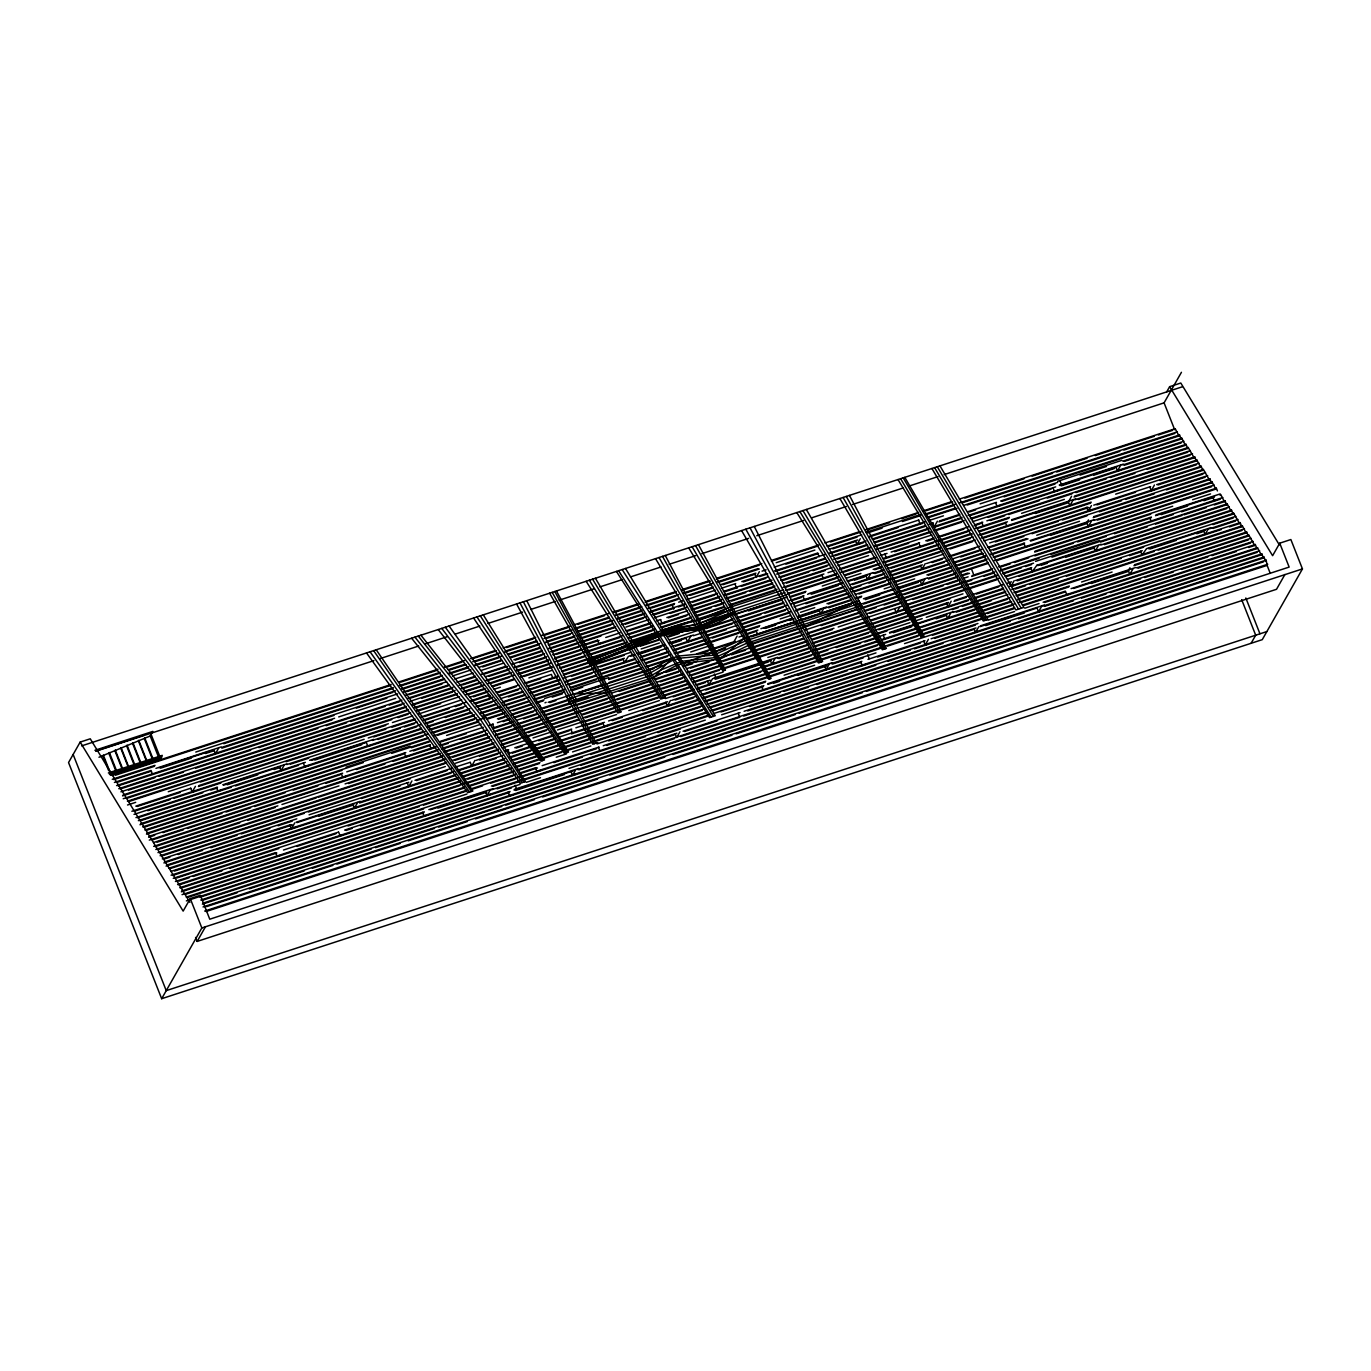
<?xml version="1.0" encoding="UTF-8"?>
<svg xmlns="http://www.w3.org/2000/svg" width="1371" height="1371" viewBox="0 0 1371 1371"><rect width="100%" height="100%" fill="white"/><g stroke="black" fill="none" stroke-linecap="round" stroke-linejoin="round"><path stroke-width="1.5" d="M151.084 734.376L160.75 758.883L161.418 756.861L109.509 773.792M682.518 630.968L683.615 629.443M189.901 902.375L90.263 738.798L80.169 742.088L68.55 762.55L161.658 998.705L1262.263 639.657L1302.45 568.914L1290.865 539.54L1279.726 543.19L1272.614 555.701L1169.634 386.673L1180.791 383.023L1279.297 544.801M98.969 757.255L150.21 735.987L152.815 731.411L94.925 750.297M160.373 758.694L162.258 755.37L108.36 772.953M190.723 788.239L192.197 792.01L195.419 786.354M218.674 748.069L215.453 753.724L213.962 749.954M1279.726 543.19L1289.151 567.08L209.763 919.204L200.355 895.297L190.261 898.588L183.148 911.115L80.169 742.088M284.208 765.052L281.004 770.708L279.513 766.937M161.658 998.705L201.845 927.961L1302.45 568.914M195.59 937.421L197.15 941.414L205.564 926.607M289.881 824.931L291.372 828.701L294.765 822.874M352.878 804.383L354.369 808.153L357.591 802.498M411.934 780.956L408.747 786.577L407.256 782.807M474.949 760.374L471.744 766.029L470.253 762.259M485.557 791.787L487.048 795.574L490.27 789.902M588.313 661.525L657.155 635.373L664.746 632.905L696.588 627.078L735.13 612.237M567.423 699.364L650.848 672.595L672.938 660.137L680.136 658.131L713.451 655.184L745.396 640.96L860.32 603.137L859.583 604.422M589.29 663.53L635.116 645.827L657.395 635.75L664.969 633.265L696.948 627.678L735.559 613.026M568.725 701.901L652.288 675.063L660.805 670.008L682.021 661.233L714.925 657.634L746.784 643.239L861.691 605.502L860.919 606.839M560.91 668.26L587.388 659.622L589.873 664.746L631.431 648.483L659.331 639.194M570.559 703.477L570.028 704.42L566.583 696.142L602.177 685.62M571.056 771.565L572.547 775.352L575.751 769.697M686.031 638.149L687.522 641.936L690.744 636.264M665.809 702.295L667.3 706.082L670.505 700.41M759.363 571.707L756.158 577.345L754.684 573.558M707.35 680.907L708.841 684.677L712.612 678.628M733.931 641.714L737.135 636.058M770.348 660.359L771.839 664.13L775.061 658.474M855.555 540.654L857.029 544.424L860.285 538.734M823.851 608.193L820.646 613.848L819.155 610.078M865.924 575.631L867.415 579.402L870.636 573.746M824.605 665.843L826.096 669.614L829.301 663.958M932.588 523.191L934.079 526.978L937.387 521.22M897.2 611.535L899.599 607.284M925.219 563.635L922.015 569.273L920.541 565.486M920.232 580.944L921.723 584.714L924.928 579.059M923.728 641.182L925.219 644.953L928.424 639.297M946.504 603.051L947.995 606.822L951.2 601.201M950.926 612.768L947.704 618.441L946.213 614.654M978.757 626.736L975.552 632.374L974.061 628.586M1009.502 582.504L1010.993 586.274L1014.214 580.619M1071.608 496.251L1068.403 501.906L1069.894 505.676L1073.099 500.021M1086.757 507.424L1088.231 511.212L1091.436 505.573M1088.471 519.9L1086.86 522.745L1088.351 526.515L1091.693 525.419M1115.977 467.203L1117.451 470.99L1120.673 465.317M1037.059 608.039L1038.55 611.809L1041.754 606.153M1088.351 526.515L1091.573 520.86M1166.618 391.986L1169.634 386.691M944.139 474.606L1164.082 402.851L1181.442 372.295M1093.784 547.337L1095.275 551.108L1098.479 545.452M967.189 505.025L1178.991 435.927L1175.204 428.695L1174.656 429.671L1164.082 402.851M1178.991 435.927L1179.54 434.95L1181.151 439.063L1003.983 496.85M1149.755 486.876L1151.229 490.647L1154.451 484.991M1181.151 439.063L1181.699 438.086L1185.487 445.318L1124.391 465.249M1185.487 445.318L1186.035 444.341L1187.646 448.454L971.782 518.872M1187.646 448.454L1188.194 447.477L1194.141 457.828L1073.99 497.039M1129.961 567.748L1128.367 570.576L1129.858 574.363L1133.063 568.691M1194.141 457.828L1194.689 456.869L1196.317 460.964L1078.189 499.507M1196.317 460.964L1196.866 460.005L1200.636 467.22L1159.917 480.518M1200.636 467.22L1201.185 466.26L1202.813 470.356L1157.998 484.974M1202.813 470.356L1203.361 469.396L1209.291 479.747L1093.218 517.621M1209.291 479.747L1209.856 478.787L1211.467 482.883L1097.417 520.089M1211.467 482.883L1212.015 481.906L1215.786 489.139L997.882 560.225M1215.786 489.139L1216.351 488.179L1217.414 490.904M1220.121 495.394L1220.67 494.434L1224.457 501.666L1214.329 504.956M1208.297 528.812L1205.092 534.467L1203.601 530.697M1224.457 501.666L1225.006 500.689L1226.617 504.785L1104.426 544.647M1226.617 504.785L1227.165 503.825L1230.952 511.04L1017.111 580.807M1230.952 511.04L1231.501 510.081L1233.112 514.176L1013.169 585.931M1233.112 514.176L1233.66 513.217L1239.607 523.568L1229.427 526.892M1239.607 523.568L1240.155 522.608L1241.766 526.704L1017.745 599.778M1241.766 526.704L1242.315 525.727L1246.102 532.959L1138.17 568.177M1246.102 532.959L1246.65 531.999L1248.261 536.095L1044.616 602.52M1248.261 536.095L1248.81 535.118L1254.756 545.487L1248.655 547.475M1254.756 545.487L1255.305 544.51L1256.916 548.606L743.716 716.039M1256.916 548.606L1257.481 547.646L1261.251 554.878L202.24 900.353M1261.251 554.878L1261.8 553.901L1263.411 557.997L505.813 805.154M1263.411 557.997L1263.959 557.037L1265.587 561.133L1266.136 560.156L1267.112 565.383L206.061 911.526M1284.935 574.483L1276.521 589.29L197.15 941.414M1251.106 643.29L1255.699 635.219L1241.68 599.641M679.947 731.788L676.64 737.547L675.166 733.776M807.622 594.329L808.839 593.592M672.338 632.631L673.23 630.763L671.482 631.808M543.859 712.183L653.727 677.514L671.773 658.337L678.851 656.024L711.977 652.733L725.533 648.294M760.888 628.706L792.455 618.115M653.727 677.514L676.349 665.501L683.255 663.256L719.741 659.143L743.973 638.612L858.966 600.772M155.951 768.377L221.331 746.887M544.955 702.826L546.104 702.312M649.443 670.196L671.773 658.337M628.432 656.349L624.525 662.484L623.034 658.697M719.741 659.143L748.172 645.501L805.103 626.941L853.019 602.709L800.167 620.103M587.422 659.657C625.742 648.672 659.485 626.53 699.193 620.035L784.88 592.512M634.259 644.37L663.872 631.448L695.183 624.73L786.2 594.963M635.116 645.827L657.155 635.373M589.599 663.495L635.356 646.221L657.395 635.75M589.838 663.924L635.647 646.718L657.72 636.247L665.295 633.779L697.445 628.518L730.04 615.75L787.331 597.053M635.836 647.043C664.472 627.524 701.506 635.801 730.04 615.75M715.713 651.499L743.973 638.612M635.356 646.221L657.72 636.247M635.647 646.718L658.046 636.761M702.757 626.821L729.612 615.031M593.335 659.759L626.581 645.227M700.701 622.931L727.333 611.277M702.295 625.947L728.806 614.294M701.969 625.33L728.789 613.694M699.193 620.035L725.739 608.69L783.441 589.856M1146.499 548.657L1142.094 555.015L1140.603 551.245M1071.094 588.622L1135.719 567.508M633.453 642.982L656.246 633.95M1036.87 565.229L1032.277 571.656L1030.786 567.885M683.255 663.256L711.977 652.733M392.414 722.551L412.62 715.953M805.103 626.941L862.959 607.713M81.66 745.875L1182.282 386.811M95.713 750.948L144.075 735.164M96.073 751.137L373.906 660.633M380.024 658.628L418.703 646.015M424.821 644.01L447.22 636.71M455.378 634.053L479.816 626.084M487.956 623.428L522.574 612.134M530.714 609.461L555.169 601.492M559.231 600.172L593.849 588.879M599.967 586.874L622.365 579.573M630.506 576.917L661.062 566.943M669.202 564.286L695.68 555.649M701.798 553.661L748.635 538.375M756.775 535.718L803.612 520.449M811.769 517.792L846.387 506.482M852.505 504.494L903.403 487.887M909.521 485.9L938.038 476.594M109.406 774.135L161.795 757.049M110.383 775.318L160.75 758.883M112.131 775.506L391.146 684.489M399.287 681.833L437.983 669.202M444.084 667.214L464.461 660.565M470.561 658.577L495 650.608M503.157 647.952L535.735 637.309M541.836 635.321L570.353 626.016M574.432 624.696L609.05 613.403M613.128 612.066L637.566 604.097M645.707 601.441L676.263 591.467M682.364 589.479L708.841 580.841M716.982 578.185L761.796 563.567M771.976 560.242L818.813 544.973M824.931 542.967L859.548 531.674M865.649 529.686L918.604 512.411M922.683 511.075L951.2 501.786M959.34 499.13L1175.204 428.695M115.661 775.146L390.598 685.449M400.778 682.124L437.435 670.179M447.614 666.854L461.873 662.193M472.052 658.868L496.491 650.899M506.67 647.575L533.148 638.937M543.327 635.63L567.765 627.644M577.945 624.336L604.422 615.699M614.619 612.374L639.057 604.405M645.158 602.4L675.714 592.443M681.815 590.438L710.332 581.15M716.433 579.145L759.208 565.195M771.427 561.219L818.264 545.932M830.483 541.939L861.039 531.982M867.14 529.994L889.539 522.677M901.758 518.684L916.017 514.039M926.196 510.715L952.674 502.077M964.893 498.101L1023.966 478.822M1032.106 476.165L1087.083 458.24M1095.24 455.583L1154.296 436.304M1158.375 434.984L1172.633 430.323M866.335 532.205L920.421 514.553M112.268 779.294L155.026 765.344M195.762 752.062L393.306 687.608M399.407 685.62L440.142 672.338M448.3 669.682L464.58 664.369M472.738 661.696L499.198 653.059M505.316 651.071L535.855 641.114M544.013 638.458L570.49 629.82M574.552 628.484L609.187 617.19M615.288 615.202L641.765 606.565M645.844 605.228L678.422 594.603M682.501 593.266L713.04 583.309M717.119 581.972L757.855 568.691M776.175 562.71L814.871 550.079M827.09 546.104L861.708 534.81M867.826 532.822L882.084 528.161M902.444 521.511L920.764 515.547M924.842 514.211L955.398 504.254M959.46 502.917L1177.381 431.831M113.742 779.602L154.477 766.32M223.713 743.733L392.757 688.585M400.898 685.928L439.594 673.298M449.774 669.973L466.071 664.661M476.251 661.336L498.65 654.036M504.768 652.048L537.346 641.405M547.526 638.081L571.964 630.112M576.043 628.792L608.621 618.15M618.818 614.842L639.177 608.193M647.318 605.536L675.834 596.231M686.014 592.906L710.452 584.937M718.61 582.281L759.328 568.999M828.581 546.412L857.081 537.106M926.333 514.519L952.811 505.882M962.99 502.557L1052.602 473.321M1056.664 472.001L1119.799 451.402M1123.877 450.065L1174.793 433.459M114.427 782.43L151.084 770.468L152.455 774.289M159.225 767.811L214.219 749.868M222.359 747.212L395.465 690.744M401.583 688.756L442.302 675.457M448.42 673.469L468.779 666.82M474.897 664.832L501.375 656.195M507.476 654.207L540.071 643.582M546.172 641.577L572.65 632.939M576.728 631.62L611.346 620.326M617.447 618.321L641.885 610.352M648.003 608.364L678.542 598.39M686.7 595.734L713.177 587.096M721.317 584.44L755.935 573.147M762.053 571.159L766.115 569.822M774.272 567.166L817.03 553.216M829.249 549.24L857.766 539.934M869.985 535.941L918.861 520.003M927.002 517.347L955.518 508.041M963.659 505.385L1179.54 434.95M117.94 782.07L150.536 771.445M160.715 768.12L191.272 758.146M205.513 753.502L213.67 750.845M221.811 748.189L392.877 692.372M403.074 689.047L439.731 677.103M449.911 673.778L468.231 667.797M474.349 665.809L498.787 657.823M508.967 654.498L537.483 645.21M545.624 642.553L570.062 634.567M580.241 631.26L612.837 620.617M616.899 619.298L641.337 611.329M651.533 608.004L677.994 599.367M690.213 595.374L712.629 588.073M722.808 584.749L755.387 574.123M785.943 564.149L818.521 553.524M832.78 548.863L855.178 541.562M869.437 536.918L897.954 527.612M928.493 517.638L957.009 508.35M116.586 785.566L397.641 693.88M403.742 691.875L444.478 678.594M452.619 675.937L470.956 669.956M479.096 667.3L501.495 659.999M509.652 657.326L540.191 647.369M548.331 644.713L574.809 636.075M578.888 634.739L613.505 623.445M619.623 621.457L644.062 613.488M650.162 611.483L674.601 603.514M678.679 602.195L682.758 600.858M686.82 599.538L715.336 590.233M721.437 588.245L735.696 583.583M741.814 581.595L766.252 573.626M774.392 570.97L825.308 554.347M829.386 553.027L866.044 541.065M872.145 539.077L925.099 521.803M929.178 520.466L943.437 515.822M980.094 503.86L1181.699 438.086M857.029 544.424L860.851 543.19M118.077 785.857L333.958 715.439M356.357 708.121L386.896 698.165M407.273 691.515L443.93 679.553M482.626 666.94L500.946 660.959M511.126 657.634L539.643 648.329M549.822 645.021L574.26 637.035M578.339 635.716L610.918 625.09M621.097 621.766L643.513 614.448M649.614 612.46L674.052 604.491M743.305 581.904L753.484 578.579M759.585 576.574L767.743 573.918M775.883 571.261L816.619 557.98M830.877 553.336L863.456 542.693M873.635 539.369L922.512 523.431M1057.744 481.272L1121.838 460.348M118.763 788.685L334.627 718.267M338.706 716.93L395.722 698.336M405.902 695.011L446.638 681.73M454.778 679.073L473.115 673.092M481.255 670.436L503.671 663.118M513.851 659.794L542.35 650.505M548.469 648.5L576.985 639.212M581.047 637.875L615.682 626.581M621.783 624.593L646.221 616.607M652.339 614.619L684.917 603.994M688.996 602.657L717.496 593.369M723.614 591.364L768.411 576.745M776.569 574.089L825.445 558.151M831.546 556.163L866.164 544.87M874.321 542.196L925.236 525.59M929.298 524.27L933.377 522.934M939.478 520.946L959.854 514.296M967.995 511.64L996.511 502.334M1000.59 501.015L1057.607 482.403M1080.005 475.103L1106.483 466.466M1122.78 461.153L1183.876 441.222M120.237 788.993L154.854 777.7M158.933 776.363L332.039 719.895M409.432 694.651L442.01 684.026M515.325 660.102L541.802 651.465M549.96 648.809L576.437 640.171M582.538 638.183L615.116 627.541M625.313 624.233L643.633 618.252M653.813 614.928L674.189 608.278M678.251 606.959L684.369 604.954M692.509 602.297L714.908 594.997M725.105 591.672L737.324 587.679M741.385 586.36L765.823 578.391M780.082 573.729L824.896 559.111M835.076 555.786L867.654 545.161M875.795 542.505L924.688 526.567M938.929 521.905L959.306 515.273M969.486 511.949L975.586 509.961M1002.064 501.323L1055.019 484.049M1124.254 461.444L1181.288 442.85M1059.235 485.043L1123.329 464.135M120.922 791.821L401.96 700.135M408.078 698.147L448.797 684.849M456.954 682.192L475.274 676.211M481.392 674.224L505.83 666.255M511.931 664.267L544.527 653.624M550.628 651.636L615.802 630.369M625.981 627.061L648.38 619.743M654.498 617.755L687.077 607.13M691.155 605.793L719.672 596.488M723.734 595.168L770.588 579.882M778.728 577.225L827.604 561.287M833.705 559.282L870.362 547.32M874.441 546.001L929.435 528.058M933.497 526.738L962.014 517.433M968.132 515.445L1055.704 486.876M1059.766 485.54L1116.799 466.945M1122.9 464.94L1186.035 444.341M934.079 526.978L937.884 525.727M1000.419 505.333L997.077 506.413L995.586 502.643M128.514 790.124L183.508 772.199M195.727 768.206L250.704 750.263M258.862 747.606L317.918 728.344M326.058 725.687L385.114 706.425M389.193 705.088L399.372 701.763M409.552 698.439L448.248 685.826M460.467 681.833L474.726 677.188M484.906 673.864L507.321 666.546M519.54 662.57L541.939 655.252M552.119 651.945L578.596 643.307M582.675 641.971L600.995 635.99M670.23 613.403L684.489 608.758M690.607 606.753L719.124 597.465M725.225 595.46L772.062 580.19M780.219 577.534L827.056 562.247M837.235 558.922L869.814 548.297M875.932 546.309L928.887 529.035M934.988 527.03L961.465 518.392M969.605 515.736L1051.077 489.173M1061.257 485.848L1079.594 479.867M1093.835 475.206L1114.212 468.574M123.082 794.957L404.137 703.272M410.237 701.267L453.013 687.317M459.114 685.329L477.451 679.348M485.591 676.691L510.029 668.722M514.108 667.386L546.686 656.76M552.804 654.772L597.602 640.154M605.742 637.498L620 632.836M626.119 630.849L650.557 622.88M656.658 620.874L660.736 619.555M666.837 617.567L687.214 610.918M691.275 609.581L721.832 599.624M725.91 598.287L772.747 583.018M780.887 580.361L829.763 564.406M835.882 562.418L870.499 551.125M876.6 549.137L929.555 531.862M933.634 530.526L964.173 520.569M970.291 518.564L1188.194 447.477M1058.275 490.287L1054.47 491.538L1052.979 487.75M1117.451 470.99L1120.793 469.893M122.533 795.917L346.555 722.843M350.633 721.506L401.549 704.9M421.908 698.25L452.464 688.293M462.644 684.969L476.902 680.307M489.121 676.331L507.441 670.35M517.621 667.026L544.098 658.388M556.318 654.395L578.716 647.095M584.834 645.107L599.093 640.446M627.592 631.157L650.008 623.839M668.328 617.858L678.508 614.534M694.806 609.221L721.283 600.584M727.384 598.596L745.721 592.615M749.8 591.295L772.199 583.977M782.378 580.653L808.856 572.015M812.917 570.696L827.176 566.034M837.373 562.727L871.99 551.433M880.131 548.76L931.046 532.154M937.147 530.166L961.602 522.197M123.219 798.745L406.296 706.391M412.397 704.403L455.172 690.453M461.273 688.465L479.61 682.484M485.711 680.479L510.149 672.51M516.267 670.522L548.846 659.897M554.964 657.891L581.441 649.254M585.503 647.935L622.16 635.973M626.239 634.636L652.716 625.999M658.834 624.011L689.373 614.054M693.452 612.717L723.991 602.76M728.07 601.423L774.906 586.137M783.047 583.48L831.94 567.543M838.041 565.555L868.597 555.581M880.816 551.588L931.732 534.981M972.45 521.7L1190.371 450.613M602.829 642.708L599.024 643.942L597.533 640.171M665.363 622.314L662.022 623.394L660.531 619.623M126.732 798.385L405.747 707.367M411.848 705.362L452.584 692.081M462.764 688.756L481.101 682.775M487.202 680.787L511.64 672.818M517.758 670.813L548.297 660.856M554.415 658.868L582.932 649.563M589.033 647.575L619.589 637.601M629.769 634.276L650.128 627.644M660.308 624.319L686.785 615.682M696.965 612.357L711.223 607.713M715.302 606.376L721.403 604.388M731.6 601.064L774.358 587.114M786.577 583.121L825.273 570.507M890.447 549.24L908.767 543.259M988.2 517.347L1039.115 500.741M1047.255 498.084L1106.311 478.822M1110.39 477.485L1187.783 452.241M127.417 801.212L408.455 709.527M414.573 707.539L457.331 693.572M463.449 691.584L483.809 684.952M487.887 683.615L514.365 674.978M518.427 673.641L551.022 663.016M555.084 661.696L622.297 639.76M628.398 637.772L654.875 629.135M660.993 627.147L691.532 617.173M695.611 615.853L724.128 606.548M730.229 604.56L777.066 589.273M783.184 587.285L823.92 573.986M827.981 572.667L834.099 570.662M840.2 568.674L874.835 557.38M880.936 555.392L887.054 553.404M891.116 552.067L919.633 542.762M925.751 540.774L933.891 538.118M937.97 536.781L968.509 526.824M974.627 524.836L982.767 522.162M986.846 520.843L1192.53 453.732M128.908 801.521L407.907 710.486M416.047 707.83L456.783 694.549M464.923 691.892L481.221 686.58M491.401 683.255L509.738 677.274M519.917 673.949L548.434 664.644M558.614 661.336L581.013 654.018M587.131 652.03L623.788 640.068M629.889 638.081L652.288 630.763M662.484 627.438L690.984 618.15M697.102 616.145L723.58 607.507M729.68 605.519L774.495 590.901M784.675 587.576L821.332 575.631M839.652 569.65L876.309 557.689M894.646 551.708L917.045 544.39M927.224 541.082L933.343 539.077M941.483 536.421L963.882 529.12M974.078 525.796L980.179 523.808M990.359 520.483L1004.617 515.822M1008.696 514.502L1071.831 493.903M1075.892 492.583L1134.965 473.303M1147.184 469.328L1189.942 455.378M127.537 805L135.695 802.343M168.273 791.718L410.615 712.663M416.733 710.658L459.508 696.708M465.609 694.72L483.946 688.739M492.086 686.083L514.485 678.765M520.603 676.777L551.142 666.82M557.26 664.815L585.76 655.527M589.838 654.19L626.496 642.228M630.574 640.908L655.012 632.922M663.153 630.266L693.709 620.309M697.77 618.972L724.248 610.335M785.343 590.404L836.259 573.798M840.337 572.478L876.994 560.516M883.095 558.511L970.668 529.943M974.747 528.623L1009.364 517.33M1021.584 513.337L1064.359 499.387M1074.538 496.062L1194.689 456.869M200.303 782.053L391.746 719.604M397.847 717.616L408.044 714.291M418.224 710.966L440.622 703.649M469.139 694.36L485.42 689.047M493.577 686.391L513.936 679.742M524.116 676.417L552.633 667.111M556.712 665.792L585.211 656.486M591.329 654.498L625.947 643.205M632.065 641.2L652.425 634.567M666.683 629.906L693.16 621.269M699.261 619.281L715.559 613.968M788.873 590.044L835.71 574.775M843.851 572.101L874.407 562.144M884.586 558.82L933.462 542.882M939.581 540.877L968.08 531.588M978.277 528.263L1008.816 518.289M1011.661 519.746L1075.755 498.838M135.815 806.148L190.809 788.205M198.949 785.549L388.353 723.751M418.618 714L461.667 699.844M469.807 697.188L488.145 691.207M494.245 689.219L500.364 687.214M528.863 677.908L551.279 670.608M559.419 667.951L587.936 658.646M591.998 657.326L626.633 646.032M787.52 593.54L838.435 576.934M844.536 574.929L879.154 563.635M883.232 562.316L938.21 544.373M942.288 543.053L970.805 533.747M978.945 531.091L1007.462 521.785M1011.541 520.466L1068.557 501.855M1074.658 499.867L1196.866 460.005M137.306 806.439L180.064 792.489M198.401 786.508L385.765 725.396M473.338 696.828L487.596 692.166M593.489 657.617L613.848 650.985M786.971 594.5L835.847 578.562M846.027 575.237L878.605 564.612M884.723 562.624L937.661 545.35M943.779 543.344L972.296 534.056M980.436 531.382L1004.874 523.414M1035.431 513.457L1068.009 502.814M131.873 811.272L414.95 718.918M421.068 716.93L465.866 702.312M469.945 700.975L488.265 694.994M496.422 692.338L518.821 685.037M524.922 683.032L551.399 674.395L552.839 678.199L556.18 677.103M561.579 671.087L590.096 661.782M614.534 653.813L628.792 649.151M667.488 636.538L687.848 629.889M718.404 619.915L730.623 615.939M734.685 614.602L781.539 599.333M789.679 596.676L805.977 591.347M822.257 586.034L840.594 580.053M846.695 578.065L860.954 573.421M873.173 569.428L881.33 566.771M885.392 565.452L940.386 547.509M944.448 546.172L972.964 536.884M979.083 534.879L1199.025 463.124M192.197 792.01L195.539 790.913M135.403 810.895L170.021 799.601M174.083 798.282L220.937 782.995M286.093 761.745L385.885 729.183M392.003 727.196L414.402 719.878M424.582 716.553L449.02 708.584M455.138 706.596L461.239 704.608M471.418 701.284L489.755 695.303M497.896 692.646L516.233 686.665M526.413 683.341L540.671 678.696M563.07 671.379L587.508 663.41M640.463 646.135L658.783 640.154M668.979 636.83L679.159 633.522M748.395 610.918L780.99 600.292M791.17 596.968L805.428 592.323M874.664 569.736L880.765 567.748M886.883 565.743L939.838 548.469M945.939 546.481L970.377 538.512M980.556 535.187L1196.437 464.769M222.77 784.778L286.865 763.87M809.198 593.472L841.246 583.018M847.261 581.047L873.293 572.564M134.032 814.391L217.526 787.16M223.644 785.155L280.661 766.56M286.779 764.572L364.172 739.312M368.233 737.992L417.11 722.054M423.228 720.049L465.986 706.099M474.143 703.443L492.463 697.462M498.581 695.474L520.98 688.156M527.098 686.168L557.637 676.211M563.755 674.206L630.951 652.288M641.131 648.963L659.468 642.982M669.648 639.657L732.782 619.075M736.861 617.738L783.698 602.452M789.799 600.464L804.057 595.819M810.175 593.814L842.754 583.189M848.872 581.201L867.192 575.22M873.31 573.232L883.49 569.908M887.568 568.571L942.545 550.628M946.624 549.308L975.124 540.003M981.242 538.015L1091.213 502.129M1115.651 494.16L1201.185 466.26M147.742 810.707L202.737 792.781M210.877 790.107L216.978 788.119M227.175 784.795L257.714 774.838M274.011 769.525L280.112 767.52M290.309 764.213L308.629 758.232M373.803 736.964L400.281 728.327M404.342 727.007L414.539 723.682M424.719 720.358L463.415 707.727M475.634 703.751L489.875 699.09M500.072 695.765L518.392 689.802M528.572 686.477L557.089 677.171M563.207 675.183L589.667 666.546M595.785 664.541L624.302 655.252M705.757 628.672L732.234 620.035M740.374 617.378L783.149 603.429M791.29 600.772L801.469 597.448M811.666 594.123L838.127 585.486M854.424 580.173L864.604 576.848M874.784 573.524L880.902 571.536M891.081 568.211L939.958 552.273M950.137 548.948L972.553 541.631M982.733 538.323L1090.665 503.106M309.589 760.288L373.683 739.38M629.306 655.989L633.299 654.687M637.309 653.367L663.358 644.884M669.356 642.913L693.4 635.081M135.969 817.596L305.356 762.345M311.457 760.357L366.314 742.448L367.805 746.235L371.147 745.139M372.415 740.46L421.188 724.556M425.25 723.237L469.945 708.653M476.045 706.665L496.371 700.033M500.432 698.696L522.779 691.412M528.88 689.424L559.368 679.485M563.43 678.148L593.9 668.208M597.962 666.889L624.388 658.269M630.489 656.281L634.55 654.944M638.612 653.624L665.021 645.004M671.122 643.016L685.346 638.372M693.469 635.733L786.954 605.228M791.016 603.908L843.851 586.668M849.934 584.68L884.484 573.421M888.545 572.084L943.419 554.192M984.052 540.928L1087.683 507.133M1093.767 505.145L1150.595 486.602M1156.678 484.614L1203.361 469.396M221.811 790.022L218.006 791.273L216.515 787.485M808.239 598.716L804.417 599.967L802.926 596.179M867.415 579.402L870.756 578.322M137.683 817.836L231.373 787.262M235.435 785.943L298.57 765.344M314.867 760.031L361.704 744.744M378.002 739.432L416.698 726.801M426.878 723.494L432.996 721.489M445.215 717.513L467.614 710.195M477.794 706.87L492.052 702.226M508.333 696.914L522.591 692.252M528.709 690.264L559.248 680.307M571.467 676.314L593.883 669.014M599.984 667.009L622.383 659.708M638.68 654.395L661.079 647.078M671.259 643.753L681.456 640.446M705.894 632.459L732.354 623.822M738.472 621.834L760.871 614.534M764.949 613.197L783.269 607.216M793.466 603.891L842.342 587.953M852.522 584.629L883.061 574.672M889.179 572.667L921.758 562.041M991.01 539.454L1088.763 507.561M1096.903 504.905L1135.599 492.275M138.368 820.646L421.445 728.309M427.563 726.304L470.322 712.354M478.462 709.698L496.799 703.717M502.9 701.729L525.316 694.429M529.377 693.092L559.934 683.135M566.034 681.13L635.287 658.543M641.388 656.555L667.866 647.917M671.944 646.581L702.483 636.624M706.562 635.287L737.118 625.33M741.18 623.994L788.034 608.724M794.135 606.719L847.089 589.444M851.151 588.125L885.786 576.831M889.848 575.494L922.443 564.869M926.505 563.532L944.842 557.569M948.921 556.232L979.46 546.258M989.639 542.95L1205.52 472.515M308.629 765.532L304.808 766.783L303.317 763.013M687.522 641.936L690.864 640.84M1088.231 511.212L1092.053 509.961M1151.229 490.647L1154.571 489.567M141.881 820.286L420.897 729.269M427.015 727.281L471.813 712.663M481.992 709.338L496.251 704.694M502.352 702.706L524.767 695.388M532.908 692.732L559.385 684.095M565.486 682.107L591.964 673.469M600.121 670.813L634.739 659.52M640.84 657.514L659.177 651.533M675.457 646.221L701.935 637.584M708.053 635.596L726.373 629.615M742.671 624.302L785.446 610.352M805.805 603.703L844.502 591.09M850.603 589.084L860.799 585.76M868.94 583.103L887.26 577.122M893.378 575.135L919.855 566.497M932.074 562.521L942.254 559.197M952.434 555.872L974.832 548.554M995.209 541.922L1058.343 521.323M1062.405 519.986L1121.478 500.723M1125.54 499.404L1202.933 474.143M140.528 823.782L423.605 731.429M429.723 729.441L474.52 714.822M480.638 712.834L498.958 706.853M503.037 705.534L529.514 696.896M533.593 695.56L562.093 686.254M566.172 684.934L596.711 674.96M600.789 673.641L637.446 661.679M641.525 660.342L668.003 651.705M674.104 649.717L704.66 639.76M708.721 638.423L739.277 628.449M743.356 627.13L790.193 611.843M796.294 609.855L847.209 593.249M851.288 591.912L949.04 560.019M953.119 558.7L981.619 549.394M987.737 547.406L1207.68 475.651M139.979 824.759L425.096 731.737M431.214 729.749L473.972 715.799M480.09 713.794L500.449 707.162M506.567 705.157L524.887 699.193M535.067 695.868L559.505 687.882M569.702 684.575L596.162 675.937M602.28 673.932L638.937 661.987M645.038 659.982L667.454 652.682M673.555 650.677L706.151 640.051M712.252 638.063L738.729 629.426M744.83 627.438L789.645 612.82M795.746 610.815L848.7 593.54M854.819 591.552L885.358 581.595M893.498 578.939L944.413 562.316M960.711 557.003L979.048 551.022M989.228 547.697L1023.846 536.404M1031.986 533.747L1086.98 515.822M1099.199 511.829L1154.176 493.886M1166.395 489.91L1205.092 477.279M142.687 826.919L427.821 733.896M431.882 732.577L476.697 717.958M482.798 715.97L503.157 709.321M507.236 707.984L529.634 700.684M533.713 699.347L564.269 689.39M570.37 687.402L639.606 664.798M645.724 662.81L670.162 654.841M674.241 653.504L759.774 625.604M780.133 618.972L790.313 615.648M800.51 612.323L814.751 607.661M826.97 603.686L851.408 595.717M855.487 594.38L890.105 583.086M894.183 581.767L949.178 563.824M953.239 562.487L981.756 553.199M989.896 550.525L1026.553 538.58M1036.733 535.256L1079.508 521.306M1093.767 516.644L1209.856 478.787M144.178 827.21L423.193 736.193M433.373 732.868L474.109 719.586M484.289 716.262L500.586 710.949M508.727 708.293L529.086 701.644M535.204 699.656L563.704 690.35M571.861 687.694L596.299 679.725M602.4 677.737L639.057 665.775M647.215 663.118L667.574 656.469M677.754 653.144L706.271 643.856M710.349 642.519L738.849 633.213M744.967 631.226L759.226 626.581M828.461 603.994L848.838 597.345M859.017 594.02L889.556 584.063M895.674 582.058L948.612 564.783M954.73 562.795L983.247 553.49M993.427 550.165L1028.044 538.872M477.314 720.341L485.934 717.53L525.419 781.521L520.14 783.252L477.314 720.341L411.626 638.235M544.613 698.542L564.646 691.995M570.644 690.041L608.707 677.634M798.47 616.145L826.507 606.993M1030.135 540.568L1094.229 519.66M144.863 830.038L427.941 737.701M434.059 735.696L478.856 721.095M486.996 718.421L505.333 712.457M509.395 711.121L531.811 703.82M535.872 702.483L544.03 699.827M552.17 697.171L562.35 693.846M572.53 690.521L582.726 687.197M609.187 678.559L641.782 667.934M645.844 666.614L672.321 657.977M690.658 651.996L713.057 644.678M745.635 634.053L757.855 630.06M763.973 628.072L792.489 618.767M798.59 616.779L820.989 609.478M825.068 608.141L851.545 599.504M855.624 598.184L861.725 596.179M884.124 588.879L890.242 586.874M896.343 584.886L914.68 578.905M926.899 574.929L951.337 566.943M955.416 565.623L985.955 555.649M990.033 554.33L1024.651 543.036M1030.752 541.048L1087.786 522.437M1093.887 520.449L1212.015 481.906M146.354 830.346L427.392 738.661M437.572 735.336L478.308 722.054M486.448 719.398L502.746 714.085M512.925 710.761L531.263 704.78M537.363 702.792L543.482 700.787M608.638 679.536L641.234 668.911M647.335 666.906L671.773 658.937M738.986 637.018L743.065 635.681M747.126 634.362L755.284 631.705M765.464 628.381L775.643 625.056M789.902 620.412L793.963 619.075M798.042 617.738L818.401 611.106M828.598 607.781L850.997 600.481M857.098 598.476L861.177 597.156M928.39 575.22L950.788 567.92M958.929 565.263L985.406 556.626M991.524 554.638L1024.103 543.996M1050.58 535.358L1087.237 523.396M346.092 767.143L410.186 746.218M863.49 598.767L893.532 588.964M897.542 587.662L927.584 577.859M146.903 833.208L363.281 762.619M391.729 753.347L430.34 740.751M446.603 735.439L481.135 724.179M497.399 718.867L507.561 715.559M511.623 714.24L533.97 706.939M548.194 702.295L566.48 696.331M578.682 692.355L603.069 684.403M609.152 682.415L643.702 671.139M647.763 669.819L661.987 665.175M696.537 653.916L735.147 641.32M747.332 637.344L796.105 621.423M865.204 598.887L893.652 589.616M897.714 588.279L922.1 580.327M928.184 578.339L952.571 570.387M956.632 569.051L987.12 559.111M993.221 557.123L1214.175 485.043M1029.175 545.829L1025.354 547.063L1023.863 543.293M146.474 834.151L341.979 770.365M411.231 747.778L429.551 741.797M498.804 719.209L504.905 717.204M511.023 715.216L531.382 708.567M549.72 702.603L555.821 700.598M580.259 692.629L653.573 668.705M700.41 653.436L708.567 650.779M712.629 649.443L733.005 642.793M751.325 636.83L796.14 622.211M802.241 620.206L851.117 604.268M865.375 599.624L879.634 594.963M897.971 588.982L918.33 582.349M928.51 579.025L950.908 571.707M957.027 569.719L985.526 560.413M995.723 557.089L1211.587 486.671M149.182 836.31L342.664 773.193M346.743 771.856L405.799 752.593M409.86 751.257L430.237 744.624M440.417 741.3L483.192 727.35M489.293 725.362L493.371 724.025M497.433 722.688L509.652 718.712M513.731 717.376L536.13 710.075M540.208 708.738L568.725 699.45M705.174 654.927L711.275 652.939M859.943 604.44L955.673 573.215M959.734 571.878L988.251 562.573M994.352 560.585L1216.351 488.179M921.723 584.714L925.048 583.618M148.634 837.27L154.752 835.282M162.892 832.625L221.948 813.363M226.026 812.026L285.082 792.764M293.24 790.107L340.077 774.821M356.374 769.508L403.211 754.221M413.391 750.897L429.689 745.584M439.868 742.259L466.346 733.622M503.003 721.677L509.104 719.672M515.222 717.684L533.542 711.703M543.739 708.379L568.177 700.41M863.473 604.08L896.051 593.437M902.169 591.449L955.107 574.175M961.225 572.187L987.703 563.55M149.285 840.115L435.567 746.715M439.628 745.396L486.379 730.143M492.463 728.155L512.788 721.523M516.85 720.203L537.175 713.571M541.237 712.252L569.685 702.963M573.746 701.644L587.97 696.999M657.069 674.463L679.416 667.163M683.478 665.843L697.702 661.199M752.576 643.307L797.271 628.723M803.372 626.736L856.207 609.495M862.308 607.507L957.798 576.351M961.876 575.032L967.96 573.027M1035.019 551.159L1172.702 506.242M1192.616 499.747L1210.542 493.903M346.623 776.157L342.819 777.408L341.328 773.621M409.141 755.764L405.799 756.843L404.325 753.073M152.849 839.738L183.388 829.781M187.467 828.444L250.602 807.845M254.663 806.525L317.798 785.926M325.955 783.269L385.011 764.007M393.151 761.333L435.927 747.384M442.028 745.396L448.146 743.408M460.365 739.415L482.763 732.114M492.943 728.789L511.28 722.808M523.499 718.815L537.758 714.171M666.049 672.321L676.229 668.997M686.425 665.672L692.526 663.684M863.593 607.867L898.228 596.574M904.329 594.586L957.284 577.311M963.385 575.323L969.503 573.318M1034.677 552.067L1150.749 514.194M1155.993 514.862L1220.087 493.954M153.518 842.565L438.634 749.56M442.713 748.223L487.51 733.605M493.629 731.617L513.988 724.968M518.067 723.648L540.465 716.33M544.544 715.011L607.679 694.412M611.74 693.075L650.437 680.462M654.515 679.125L680.993 670.488M687.094 668.5L713.571 659.862M719.672 657.874L750.228 647.9M754.307 646.581L801.144 631.294M805.223 629.957L860.2 612.032M864.278 610.695L959.991 579.47M964.07 578.151L968.132 576.814M972.21 575.477L992.587 568.845M998.688 566.84L1151.434 517.021M1155.496 515.685L1214.569 496.422M157.048 842.205L436.047 751.188M442.165 749.183L486.962 734.582M497.142 731.257L511.4 726.596M517.518 724.608L539.917 717.307M546.018 715.302L570.456 707.333M576.574 705.345L607.113 695.371M619.332 691.395L649.888 681.421M656.006 679.433L678.405 672.116M690.624 668.14L708.944 662.159M731.343 654.841L745.601 650.197M753.759 647.54L800.595 632.254M820.955 625.622L859.651 612.991M865.769 611.003L875.949 607.679M884.089 605.022L898.348 600.378M904.466 598.373L943.145 585.76M947.224 584.423L957.404 581.098M971.662 576.454L989.999 570.473M1000.179 567.148L1010.358 563.824M1014.437 562.504L1028.678 557.843M1034.797 555.855L1073.493 543.242M1077.572 541.905L1150.886 517.981M1161.066 514.656L1187.543 506.036M1203.824 500.706L1214.021 497.399M153.655 846.353L277.885 805.84M281.946 804.503L338.98 785.909M345.081 783.904L438.771 753.347M444.872 751.359L489.67 736.741M495.788 734.736L542.625 719.467M546.703 718.13L652.596 683.581M656.675 682.261L683.152 673.624M687.231 672.287L803.303 634.43M807.382 633.094L862.359 615.151M866.438 613.831L901.055 602.537M905.134 601.201L994.746 571.964M1000.847 569.976L1222.829 497.553M1217.551 499.712L1214.209 500.792L1212.735 497.022M155.129 846.661L275.297 807.468M348.611 783.544L440.245 753.656M444.324 752.319L489.121 737.701M495.239 735.713L515.599 729.064M521.717 727.076L540.037 721.095M546.155 719.107L574.672 709.801M580.773 707.813L607.25 699.176M613.351 697.171L650.008 685.226M660.205 681.901L682.604 674.583M688.705 672.595L717.222 663.29M723.34 661.302L749.8 652.665M755.918 650.677L800.715 636.058M806.834 634.053L859.788 616.796M869.968 613.471L900.507 603.497M912.726 599.521L959.58 584.235M965.681 582.247L971.799 580.241M984.018 576.266L994.198 572.941M1000.299 570.953L1038.995 558.323M1051.214 554.33L1106.208 536.404M1114.349 533.747L1173.405 514.468M1181.562 511.811L1220.259 499.198M1035.568 561.39L1099.662 540.482M155.814 849.489L442.97 755.815M447.032 754.478L491.846 739.86M497.947 737.872L518.324 731.223M522.385 729.903L685.311 676.76M689.39 675.423L803.44 638.218M807.502 636.881L833.979 628.244M838.161 627.01L902.272 606.085M907.294 604.337L962.288 586.394M966.366 585.074L996.906 575.1M1003.024 573.112L1033.563 563.138M1051.9 557.157L1225.006 500.689M159.173 849.18L239.736 822.908M247.791 820.269L316.255 797.939M318.295 797.271L442.25 756.843M448.334 754.855L488.984 741.591M499.147 738.284L519.455 731.651M523.516 730.315L543.841 723.699M549.942 721.694L610.9 701.815M617.001 699.827L653.573 687.899M659.674 685.911L682.021 678.611M692.184 675.303L753.142 655.407M759.243 653.419L803.937 638.835M810.038 636.847L832.386 629.563M907.585 605.039L962.442 587.131M970.565 584.474L996.991 575.871M1003.092 573.866L1021.378 567.902M1025.439 566.583L1031.54 564.595M1100.622 542.059L1147.356 526.807M1155.479 524.15L1181.905 515.53M1183.927 514.879L1206.223 507.613M1037.042 565.178L1101.153 544.253M157.973 852.625L445.129 758.951M449.208 757.615L494.006 742.996M500.124 741.008L520.483 734.359M524.562 733.039L546.96 725.722M551.039 724.402L577.499 715.765M581.578 714.428L685.449 680.547M691.55 678.559L807.639 640.685M811.718 639.349L866.695 621.423M870.774 620.086L999.065 578.236M1005.183 576.231L1031.66 567.594M1037.761 565.606L1094.795 547.012M1100.896 545.007L1227.165 503.825M161.504 852.265L442.542 760.579M452.721 757.255L493.457 743.973M501.597 741.3L517.895 735.987M528.075 732.662L546.412 726.699M552.513 724.693L576.951 716.725M583.069 714.737L656.383 690.813M662.484 688.825L686.922 680.856M691.001 679.519L719.518 670.213M725.619 668.225L807.091 641.645M813.192 639.657L866.146 622.383M872.264 620.395L904.843 609.752M910.944 607.764L963.899 590.49M967.977 589.17L996.494 579.864M1006.674 576.54L1031.112 568.571M1041.292 565.246L1047.393 563.258M1065.73 557.277L1094.247 547.972M160.116 855.761L446.569 762.31M452.67 760.322L495.359 746.39M501.46 744.402L548.229 729.149M552.29 727.812L578.716 719.192M582.795 717.873L658.011 693.332M662.073 692.012L688.516 683.375M692.578 682.055L723.083 672.098M767.811 657.514L808.462 644.25M812.54 642.913L906.06 612.409M910.121 611.089L962.99 593.832M1007.719 579.248L1229.324 506.944M1095.275 551.108L1098.617 550.028M161.624 856.052L444.701 763.698M454.898 760.391L495.617 747.092M501.735 745.104L520.055 739.123M526.173 737.135L546.532 730.486M552.65 728.498L579.128 719.861M585.228 717.856L613.745 708.567M619.846 706.562L656.503 694.617M660.582 693.28L689.099 683.975M695.2 681.987L709.458 677.343M778.711 654.738L807.211 645.45M813.329 643.445L866.283 626.17M872.384 624.182L949.777 598.938M1019.013 576.351L1226.754 508.59M713.623 678.199L777.717 657.275M162.309 858.88L445.386 766.526M455.566 763.219L498.341 749.252M502.403 747.932L524.819 740.614M532.959 737.958L551.279 731.977M557.397 729.989L659.228 696.776M663.29 695.44L691.807 686.134M695.885 684.815L710.144 680.17M714.205 678.834L771.239 660.239M777.34 658.234L809.935 647.609M813.997 646.272L868.991 628.346M873.07 627.01L948.424 602.435M954.524 600.429L968.783 595.785M972.862 594.466L1003.401 584.492M1007.479 583.155L1011.541 581.835M1015.62 580.499L1231.501 510.081M163.8 859.189L169.901 857.183M178.041 854.527L237.114 835.265M241.176 833.945L304.311 813.346M308.389 812.009L410.22 778.797M479.456 756.209L497.793 750.228M585.366 721.66L615.905 711.686M622.023 709.698L658.68 697.736M664.781 695.748L691.258 687.111M697.376 685.123L705.517 682.467M715.696 679.142L768.651 661.867M778.831 658.543L809.387 648.569M815.488 646.581L868.443 629.306M874.544 627.318L907.139 616.693M913.24 614.688L947.858 603.394M953.976 601.406L966.195 597.413M976.375 594.089L998.774 586.788M164.469 862.016L296.839 818.83M309.058 814.837L408.849 782.293M414.967 780.288L451.625 768.326M455.703 767.006L469.962 762.362M476.063 760.357L500.501 752.388M504.579 751.051L508.641 749.731M514.759 747.743L553.456 735.113M557.517 733.793L571.776 729.132M575.854 727.812L616.59 714.514M628.809 710.538L659.348 700.564M665.466 698.576L693.983 689.27M698.045 687.951L871.151 631.465M875.229 630.146L970.942 598.921M975.021 597.585L1003.538 588.279M1009.639 586.291L1233.66 513.217M708.841 684.677L712.646 683.444M771.839 664.13L775.181 663.05M947.995 606.822L951.817 605.588M1010.993 586.274L1014.334 585.194M163.92 862.976L202.617 850.363M210.757 847.689L269.83 828.427M277.97 825.77L292.229 821.126M361.464 798.539L400.161 785.909M416.458 780.596L446.997 770.622M479.593 759.997L497.913 754.016M516.25 748.035L522.351 746.047M538.649 740.734L552.907 736.09M559.008 734.085L569.188 730.76M587.525 724.779L597.705 721.472M673.058 696.879L691.395 690.898M697.496 688.91L758.591 668.979M764.71 666.991L809.507 652.373M815.625 650.368L868.563 633.111M878.76 629.786L909.299 619.812M915.417 617.824L968.354 600.549M974.473 598.561L1002.989 589.256M296.153 822.223L360.247 801.315M166.628 865.135L290.858 824.622M296.976 822.617L353.992 804.023M360.11 802.018L453.784 771.462M457.863 770.142L502.66 755.524M508.778 753.519L555.615 738.249M559.694 736.913L584.132 728.944M588.21 727.607L604.491 722.294M608.57 720.975L667.626 701.712M671.704 700.375L694.103 693.075M698.182 691.738L873.327 634.602M877.389 633.265L909.984 622.64M916.085 620.652L922.203 618.664M926.265 617.327L1005.697 591.415M1011.798 589.427L1235.819 516.336M166.08 866.112L292.349 824.914M318.826 816.276L353.444 804.983M359.562 802.995L451.196 773.09M457.314 771.102L496.011 758.471M512.308 753.159L555.066 739.209M571.364 733.896L601.903 723.939M612.083 720.615L622.28 717.29M642.639 710.641L665.038 703.34M675.218 700.015L693.555 694.034M705.774 690.041L760.768 672.116M768.908 669.459L811.666 655.492M817.784 653.504L827.964 650.18M836.104 647.523L870.739 636.23M876.84 634.242L887.02 630.917M952.194 609.649L958.312 607.661M962.373 606.342L972.553 603.017M978.671 601.012L1005.149 592.392M1015.328 589.067L1025.508 585.743M1029.587 584.406L1143.637 547.2M1212.872 524.613L1233.232 517.981M889.488 632.494L953.582 611.586M1146.859 548.52L1210.953 527.612M168.804 868.271L455.96 774.598M460.022 773.261L504.836 758.643M508.898 757.323L696.262 696.194M700.341 694.874L885.666 634.413M889.745 633.076L946.761 614.482M952.879 612.477L1007.856 594.551M1013.974 592.546L1142.266 550.696M1148.384 548.708L1205.4 530.097M1209.479 528.778L1237.996 519.472M291.372 828.701L295.193 827.467M354.369 808.153L357.711 807.073M608.107 725.379L604.303 726.63L602.812 722.843M667.3 706.082L670.625 704.985M170.295 868.58L455.412 775.558M459.474 774.238L504.288 759.62M510.389 757.615L530.766 750.982M536.866 748.977L555.204 743.013M561.305 741.008L585.743 733.039M589.821 731.72L693.675 697.822M703.871 694.514L815.882 657.96M821.983 655.972L860.68 643.342M864.758 642.022L874.938 638.697M893.258 632.716L911.595 626.736M936.033 618.767L946.213 615.442M956.392 612.117L974.73 606.136M980.831 604.148L991.01 600.824M1015.448 592.855L1058.223 578.905M1066.364 576.248L1121.358 558.305M1129.498 555.649L1139.678 552.324M1149.875 549L1176.352 540.363M1196.712 533.73L1202.813 531.725M1213.009 528.418L1235.408 521.1M170.964 871.408L458.12 777.717M462.198 776.397L506.996 761.779M511.075 760.442L698.439 699.33M702.5 697.993L877.646 640.857M881.724 639.537L1010.033 597.67M1016.134 595.682L1240.155 522.608M174.494 871.048L457.571 778.694M463.672 776.706L504.408 763.407M514.588 760.082L534.964 753.45M539.026 752.113L559.402 745.464M565.503 743.476L697.89 700.29M703.991 698.302L879.137 641.165M883.215 639.829L915.794 629.203M921.912 627.215L974.85 609.941M980.968 607.953L1007.445 599.316M1017.625 595.991L1154.074 551.468M1158.152 550.148L1221.27 529.549M171.101 875.195L460.279 780.853M464.358 779.533L509.155 764.915M513.234 763.578L700.598 702.449M704.677 701.129L765.772 681.198M784.092 675.218L814.648 665.243M830.929 659.931L977.574 612.1M981.636 610.78L1010.153 601.475M1018.293 598.819L1242.315 525.727M172.575 875.503L459.731 781.813M467.888 779.156L508.607 765.875M512.685 764.555L537.124 756.569M543.242 754.581L590.078 739.295M594.14 737.975L702.089 702.757M706.151 701.438L765.224 682.158M832.42 660.239L877.234 645.621M883.335 643.633L979.048 612.409M983.127 611.072L1011.644 601.766M767.863 683.683L831.957 662.759M173.26 878.331L511.332 768.034M515.393 766.715L702.757 705.585M706.836 704.266L763.853 685.654M767.931 684.335L826.987 665.055M831.066 663.735L1014.351 603.943M1018.43 602.606L1069.346 586M1081.565 582.007L1112.104 572.05M1134.503 564.732L1244.491 528.863M176.773 877.971L459.868 785.617M465.969 783.629L510.783 769.011M516.884 767.006L561.699 752.405M567.8 750.4L590.198 743.099M596.316 741.094L700.17 707.213M710.367 703.889L763.304 686.631M773.484 683.306L779.602 681.301M797.922 675.32L826.439 666.032M832.557 664.027L881.433 648.089M887.534 646.101L918.09 636.127M924.191 634.139L981.225 615.528M987.326 613.54L1011.764 605.571M1021.943 602.246L1068.797 586.959M1133.954 565.709L1241.903 530.491M597.722 742.602L592.683 744.23L516.576 603.994M175.419 881.45L464.615 787.108M468.693 785.789L513.491 771.17M517.57 769.834L539.968 762.533M556.266 757.22L566.446 753.896M572.547 751.908L590.884 745.927M596.985 743.922L704.934 708.721M708.996 707.385L876 652.904M904.517 643.616L981.893 618.355M985.972 617.036L1014.489 607.73M1022.629 605.074L1065.404 591.124L1066.861 594.911L1070.665 593.66M1073.544 588.467L1128.522 570.525M1136.679 567.868L1246.65 531.999M826.096 669.614L829.438 668.534M178.95 881.09L189.129 877.766M193.208 876.446L278.741 848.546M347.977 825.959L464.066 788.085M470.167 786.08L512.943 772.13M519.043 770.142L539.42 763.493M608.655 740.906L702.346 710.349M710.486 707.693L863.233 657.857M932.469 635.27L981.345 619.332M987.463 617.327L1013.94 608.707M1024.12 605.382L1064.839 592.083M1091.316 583.446L1127.973 571.501M177.596 884.586L275.348 852.693M283.489 850.037L338.483 832.094M344.584 830.106L466.774 790.244M470.853 788.908L515.65 774.307M519.729 772.97L536.027 767.657M542.128 765.669L599.161 747.058M603.223 745.738L707.093 711.84M711.172 710.521L861.862 661.353M867.98 659.365L924.997 640.754M931.115 638.766L977.951 623.479M988.131 620.155L1014.609 611.517M1024.788 608.21L1039.047 603.548M1043.125 602.229L1248.81 535.118M179.07 884.895L221.845 870.945M229.985 868.271L276.822 853.002M297.199 846.353L335.895 833.739M346.075 830.415L352.176 828.41M360.333 825.753L419.389 806.491M423.468 805.171L466.226 791.204M472.344 789.216L482.523 785.891M490.664 783.235L513.062 775.935M519.181 773.93L537.501 767.966M553.798 762.636L596.574 748.686M606.753 745.361L706.545 712.817M712.646 710.829L861.314 662.33M877.611 657L920.387 643.05M934.628 638.406L975.364 625.125M980.316 625.879L1044.428 604.971M179.755 887.723L466.911 794.032M491.349 786.063L709.253 714.976M713.331 713.657L976.049 627.935M980.111 626.616L1037.144 608.004M1043.245 606.016L1250.986 538.255M280.901 855.144L277.096 856.378L275.605 852.608M343.436 834.75L340.094 835.83L338.603 832.06M540.774 770.365L536.952 771.616L535.461 767.829M866.026 664.267L862.222 665.501L860.731 661.73M925.219 644.953L928.561 643.856M181.246 888.014L423.588 808.959M492.84 786.371L515.239 779.054M523.379 776.397L582.435 757.135M590.593 754.478L645.57 736.535M657.789 732.56L708.704 715.936M720.923 711.96L779.979 692.698M784.058 691.361L847.192 670.762M851.271 669.442L910.327 650.18M914.406 648.843L973.461 629.58M985.68 625.587L1024.377 612.974M1044.736 606.325L1248.398 539.883M428.832 809.627L492.926 788.719M181.915 890.842L424.273 811.786M430.374 809.798L485.368 791.855M491.469 789.867L705.311 720.101M721.609 714.788L1253.145 541.391M1038.55 611.809L1041.891 610.729M181.366 891.818L423.725 812.746M437.966 808.102L486.842 792.164M497.039 788.839L519.438 781.521M525.539 779.533L680.324 729.046M749.56 706.459L808.633 687.179M816.773 684.523L875.829 665.261M888.048 661.268L943.042 643.342M951.183 640.685L1010.238 621.406M1018.396 618.749L1073.373 600.824M1081.53 598.15L1140.586 578.888M1144.665 577.568L1207.782 556.969M1211.861 555.632L1250.558 543.019M182.052 894.646L520.106 784.349M526.224 782.361L540.482 777.717M568.982 768.411L676.931 733.194M683.032 731.206L740.066 712.594M744.127 711.275L1255.305 544.51M427.855 814.871L424.05 816.122L422.559 812.335M487.048 795.574L490.39 794.477M185.565 894.286L511.417 787.982M580.653 765.395L674.343 734.822M684.523 731.514L717.102 720.872M747.658 710.915L1106.089 593.986M1110.167 592.649L1173.302 572.05M1181.442 569.393L1236.436 551.468M514.314 789.405L578.425 768.497M186.25 897.114L510.063 791.478M514.125 790.142L573.198 770.879M577.26 769.542L1257.481 547.646M187.741 897.405L509.515 792.438M515.616 790.45L564.492 774.495M578.751 769.851L674.463 738.626M680.582 736.621L739.637 717.359M186.37 900.901L1259.641 550.765M513.354 794.649L509.549 795.9L508.058 792.13M572.547 775.352L575.889 774.255M200.08 897.217L1257.053 552.41M200.766 900.044L1261.8 553.901M202.925 903.181L1263.959 557.037M202.377 904.14L236.994 892.847M249.214 888.854L304.208 870.928M312.348 868.271L371.404 848.992M375.483 847.672L434.538 828.41M438.617 827.073L501.752 806.474M203.045 906.968L1266.136 560.156M206.575 906.608L332.845 865.409M336.923 864.09L400.041 843.491M408.198 840.834L467.254 821.572M475.394 818.915L534.467 799.636M542.608 796.979L597.602 779.054M609.821 775.061L664.798 757.118M672.938 754.461L732.011 735.199M736.073 733.862L795.146 714.599M799.207 713.28L862.342 692.681M866.421 691.344L1263.548 561.802M204.673 911.064L1267.747 564.252M1266.855 631.568L166.234 990.633L73.143 754.478M664.746 632.905L696.948 627.678M662.776 629.666L695.183 624.73M664.969 633.265L697.445 628.518M663.872 631.448L696.588 627.078M665.295 633.779L697.993 629.409M573.386 693.932L606.359 692.972M669.665 632.1L670.093 630.626L673.469 629.392L672.578 627.884L665.243 629.512L670.23 628.963L666.529 630.883L667.814 632.408M670.556 632.922L667.848 632.391M414.95 637.155L480.381 719.329L522.06 782.618M418.275 636.075L483.449 718.335L523.979 781.984M420.931 635.201L485.934 717.53M438.24 629.563L540.979 761.111L544.51 759.945L449.088 626.016M441.77 628.398L542.179 760.716M445.318 627.25L543.379 760.322M366.52 652.956L467.717 792.678L472.875 790.998L376.22 649.785M370.067 651.791L469.568 792.078M373.632 650.642L471.418 791.461M473.595 618.03L564.406 753.45L568.519 752.113L483.278 614.859M476.954 616.933L565.88 752.97M616.436 571.416L709.544 717.616L715.251 715.765L625.484 568.468M480.313 615.836L567.354 752.49M622.16 569.548L660.788 630.317M618.612 570.713L711.103 717.119M586.171 581.304L660.616 699.056L665.466 697.479L595.425 578.271M796.825 512.583L882.341 649.751L886.42 648.414L806.337 509.481M662.124 698.559L589.376 580.241M713.28 716.399L663.53 634.979M661.096 630.214L663.941 634.842M677.308 656.538L681.61 663.787M799.876 511.572L883.644 649.323M688.688 547.852L768.668 679.159L771.05 678.371L698.439 544.664M663.787 698.028L592.598 579.196M898.022 479.559L983.281 620.977L987.874 619.469L904.791 477.348M655.527 558.665L722.894 670.899L725.465 670.059L665.278 555.495M802.943 510.578L884.946 648.894M937.284 466.757L1021.189 608.278M934.594 467.631L1018.533 609.152M931.92 468.505L1015.877 610.009L1023.846 607.422L939.958 465.883M900.61 478.719L984.772 620.48M682.467 627.455L681.884 626.444L674.755 627.849L675.423 628.981M681.318 629.872L680.307 627.935M679.399 631.483L677.754 628.484M692.115 546.738L769.542 678.868M903.198 477.879L986.263 620M839.892 498.53L921.021 637.121L924.037 636.144L849.437 495.411M741.591 530.594L818.401 662.93L822.617 661.559L754.273 526.464M659.04 557.534L723.922 670.573M549.634 593.215L617.773 713.04L621.286 711.892L556.455 590.987M843.096 497.484L922.117 636.761M695.543 545.624L770.416 678.576M724.951 670.23L662.536 556.386M745.824 529.223L819.704 662.501M552.222 592.375L619.538 712.457L554.827 591.518M846.301 496.439L923.214 636.401M750.04 527.835L821.16 662.022M519.969 602.897L594.329 743.699M595.974 743.168L523.362 601.783M526.755 600.687L577.088 701.352M1267.112 565.383L1270.249 573.352M1245.828 597.979L1259.915 633.71M1149.738 517.57L1151.229 521.357M1060.006 480.861L1061.48 484.631M1005.406 522.454L1006.897 526.241M981.756 522.334L983.247 526.104M971.833 569.89L973.324 573.678M918.553 520.106L920.027 523.876M918.759 542.882L920.249 546.669M884.843 554.124L886.334 557.894M894.903 609.17L896.394 612.94M883.215 635.201L884.706 638.989M867.757 654.824L869.248 658.594M817.682 553.01L819.155 556.78M821.846 574.672L823.337 578.442M756.158 630.626L757.649 634.396M735.216 584.629L736.707 588.399M761.608 686.391L763.099 690.161M738.164 713.228L739.637 716.999M714.377 674.001L715.868 677.788M672.236 605.177L673.709 608.947M598.459 747.281L599.95 751.068M570.953 729.406L572.444 733.177M539.831 705.037L541.322 708.807M488.367 694.96L489.858 698.747M507.955 749.954L509.446 753.742M492.6 724.282L494.091 728.052M515.085 785.223L516.576 788.993M429.603 744.83L431.094 748.6M150.21 735.987L158.933 758.112M144.692 737.787L152.695 758.06M144.281 738.506L153.004 760.631M138.762 740.306L147.485 762.43M138.437 740.871L146.44 761.145M132.918 742.671L140.922 762.944M132.541 743.339L140.545 763.613M190.261 898.588L201.845 927.961M127.023 745.139L135.026 765.412M126.629 745.841L134.615 766.115M121.111 747.641L129.097 767.914M120.785 748.223L128.051 766.663M115.267 750.023L122.533 768.463M114.89 750.691L122.156 769.131M109.372 752.49L116.638 770.93M108.875 753.347L116.158 771.77M103.356 755.147L109.903 771.736M102.894 755.969L108.703 770.708M589.461 663.238L589.873 664.746"/></g></svg>
